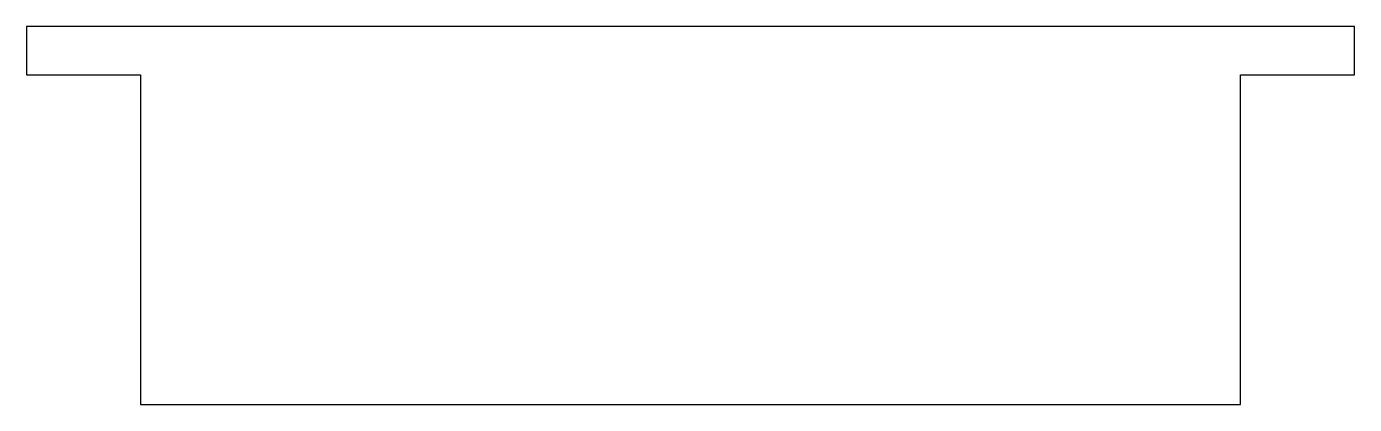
# Model space of a CAD drawing. Extents: x -83 to 83, y -24 to 24.
import ezdxf

# ---------------------------------------------------------------- set-up
doc = ezdxf.new("R2010")
doc.units = 0
doc.layers.get('0').update_dxf_attribs({"linetype": 'CONTINUOUS'})

msp = doc.modelspace()

# ---------------------------------------------------------------- linework, layer by layer
for p, q in [((-82.7, 23.5), (-82.7, 17.5)), ((82.7, 23.5), (-82.7, 23.5)), ((82.7, 17.5), (82.7, 23.5)), ((-82.7, 17.5), (-68.5, 17.5)), ((-68.5, 17.5), (-68.5, -23.5)), ((68.5, -23.5), (68.5, 17.5)), ((68.5, 17.5), (82.7, 17.5)), ((-68.5, -23.5), (68.5, -23.5))]:
    msp.add_line(p, q)

doc.saveas('drawing.dxf')
